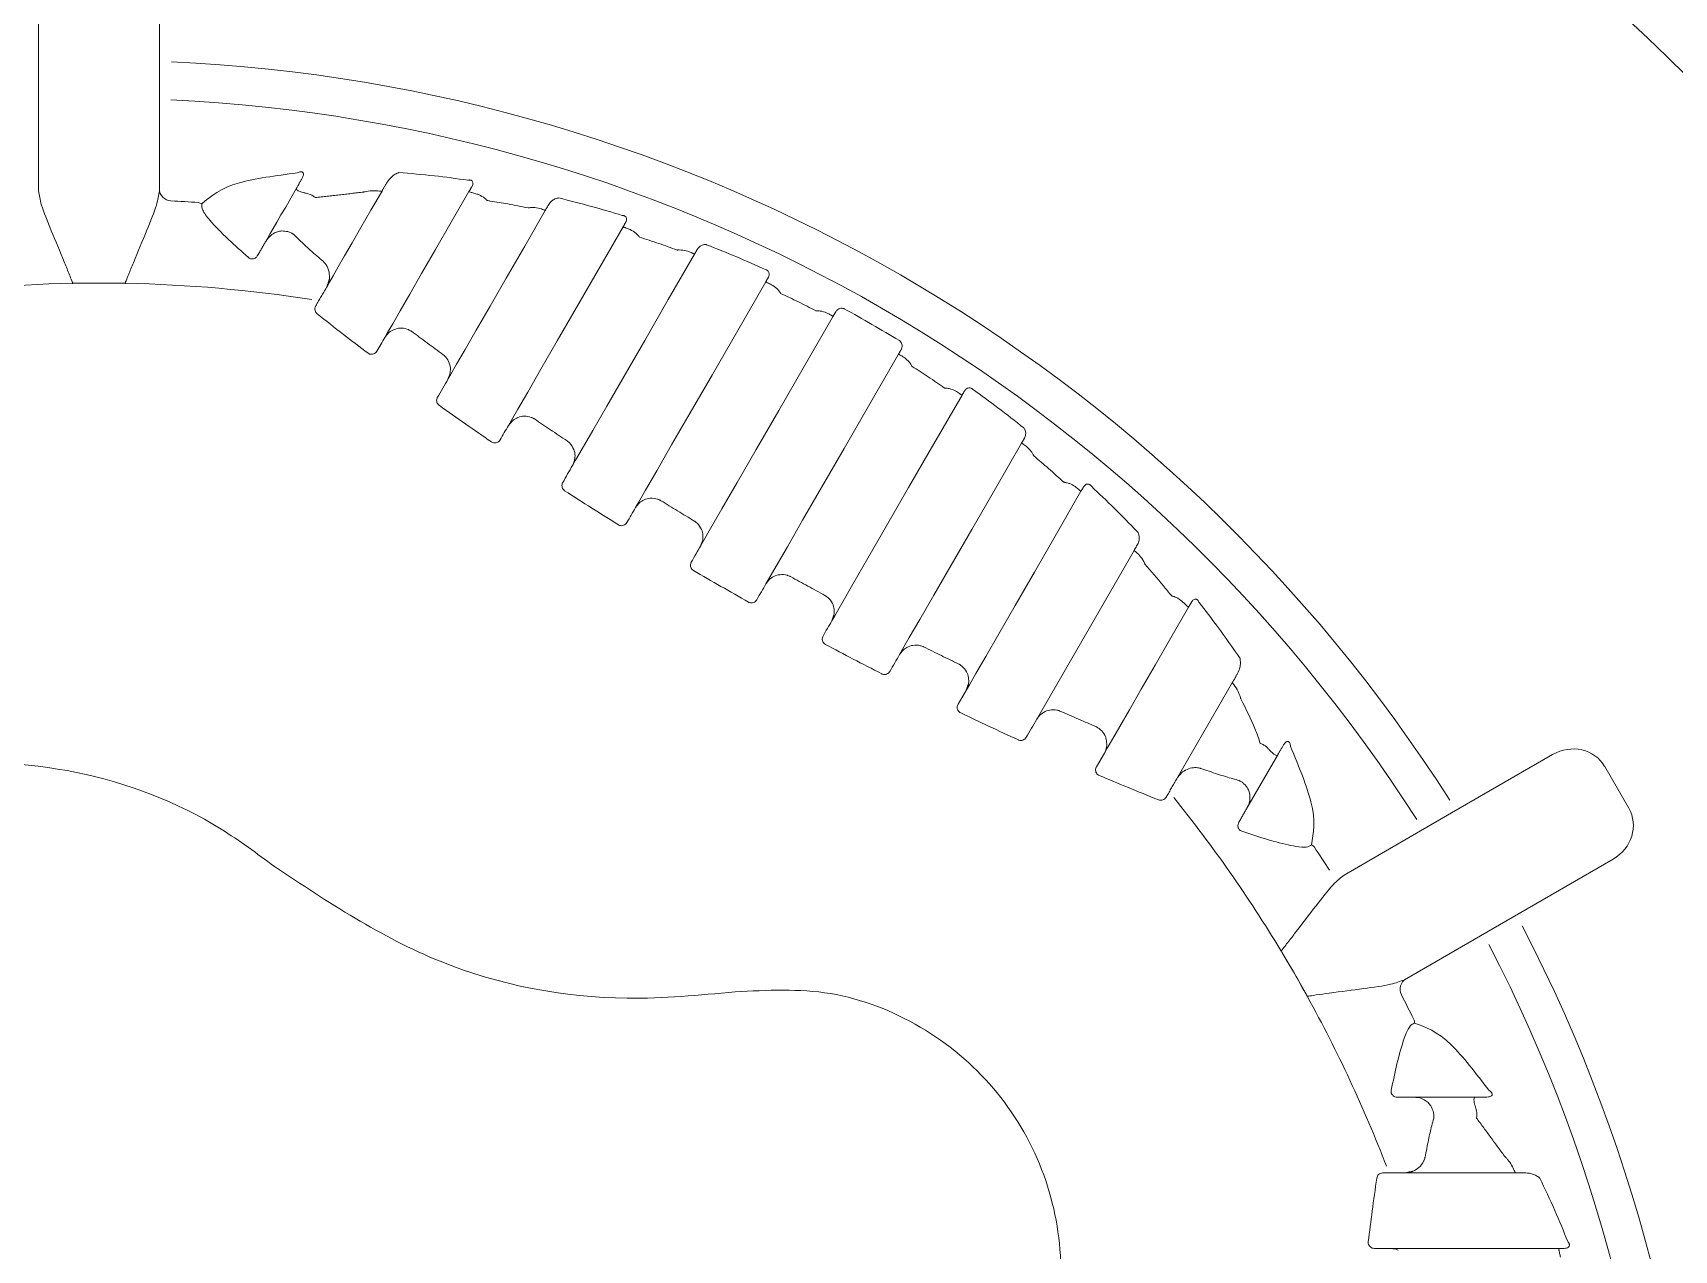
# Model space of a CAD drawing. Header units: inches. Extents: x 0 to 84, y -22 to 124.
# Drawn here: x 36.533 to 37.891, y 6.862 to 7.869 of the extents above; entities that cross this region are included whole.
import ezdxf

# ---------------------------------------------------------------- set-up
doc = ezdxf.new("R2010")
doc.units = ezdxf.units.IN
doc.header["$MEASUREMENT"] = 0
doc.layers.add('1', color=4, linetype='Continuous')

# ---------------------------------------------------------------- blocks, each defined once
blk = doc.blocks.new('FROG')
at = {"layer": '1', "color": 3, "lineweight": 5}
for p, q in [((-0.05, 1.3213), (-0.05, 1.4178)), ((0.05, 1.4178), (0.05, 1.3213)), ((-0.05, 1.2184), (-0.05, 1.3213)), ((0.05, 1.3213), (0.05, 1.2184)), ((0, 1.1421), (-0.02, 1.1421)), ((0.02, 1.1421), (0, 1.1421)), ((0.7759, 0.7813), (0.8565, 0.921)), ((0.7177, 0.8056), (0.7108, 0.7937)), ((0.8923, 0.7331), (0.9379, 0.8119)), ((0.8319, 0.7533), (0.8253, 0.742)), ((0.9753, 0.7518), (0.9499, 0.7079)), ((1.1192, 0.7039), (1.2028, 0.7522)), ((1.2659, 0.7077), (1.2459, 0.7424)), ((1.0302, 0.6525), (1.1192, 0.7039)), ((1.2528, 0.6656), (1.1692, 0.6173)), ((1.1692, 0.6173), (1.0802, 0.5659)), ((0.9891, 0.571), (0.9791, 0.5883)), ((0.9991, 0.5537), (0.9891, 0.571))]:
    blk.add_line(p, q, dxfattribs=at)
at = {"layer": '1', "color": 3, "lineweight": 5, "flags": 128}
for points in [[(0.138, 1.1766), (0.1397, 1.1794), (0.1417, 1.183), (0.1442, 1.1873), (0.1472, 1.1925), (0.1506, 1.1984), (0.1545, 1.205), (0.1587, 1.2124), (0.1634, 1.2206)], [(0.2342, 1.2182), (0.225, 1.2023), (0.2168, 1.188), (0.2095, 1.1753), (0.2032, 1.1645), (0.198, 1.1554), (0.1938, 1.1482), (0.1907, 1.1428), (0.1887, 1.1393)], [(0.2365, 1.0971), (0.2388, 1.1011), (0.2431, 1.1085), (0.2492, 1.1192), (0.2572, 1.133), (0.267, 1.1499), (0.2784, 1.1698), (0.2915, 1.1924), (0.3061, 1.2178)], [(0.3693, 1.2022), (0.3523, 1.1726), (0.337, 1.1461), (0.3236, 1.1229), (0.3122, 1.1032), (0.3029, 1.0872), (0.2959, 1.075), (0.2912, 1.0668), (0.2887, 1.0626)], [(0.3388, 1.0243), (0.3413, 1.0286), (0.3466, 1.0379), (0.3548, 1.052), (0.3657, 1.0709), (0.3792, 1.0942), (0.3951, 1.1219), (0.4133, 1.1534), (0.4337, 1.1886)], [(0.4928, 1.166), (0.4711, 1.1284), (0.4516, 1.0947), (0.4345, 1.0652), (0.4201, 1.0402), (0.4085, 1.0201), (0.3999, 1.0051), (0.3943, 0.9955), (0.3919, 0.9912)], [(0.444, 0.9565), (0.4464, 0.9607), (0.4523, 0.9709), (0.4615, 0.9868), (0.4738, 1.0082), (0.4893, 1.0349), (0.5076, 1.0666), (0.5285, 1.1028), (0.5517, 1.1431)], [(0.1801, 1.1245), (0.18, 1.1243), (0.18, 1.1242), (0.1799, 1.124), (0.1798, 1.1239), (0.1797, 1.1237), (0.1796, 1.1236), (0.1795, 1.1234), (0.1794, 1.1233)], [(0.6074, 1.1146), (0.5837, 1.0736), (0.5624, 1.0367), (0.5438, 1.0044), (0.5281, 0.9771), (0.5154, 0.9553), (0.5061, 0.9391), (0.5002, 0.9289), (0.4978, 0.9246)], [(0.2299, 1.0858), (0.2308, 1.0872), (0.2316, 1.0886), (0.2324, 1.09), (0.2332, 1.0914), (0.234, 1.0928), (0.2348, 1.0943), (0.2357, 1.0957), (0.2365, 1.0971)], [(0.5519, 0.8934), (0.5543, 0.8976), (0.5602, 0.9079), (0.5696, 0.924), (0.5822, 0.9459), (0.5979, 0.9731), (0.6166, 1.0054), (0.6379, 1.0423), (0.6616, 1.0834)], [(0.2887, 1.0626), (0.2877, 1.0607), (0.2866, 1.0589), (0.2855, 1.057), (0.2844, 1.0551), (0.2833, 1.0533), (0.2823, 1.0514), (0.2812, 1.0495), (0.2801, 1.0477)], [(0.7141, 1.0493), (0.6908, 1.0091), (0.6699, 0.9729), (0.6517, 0.9412), (0.6362, 0.9145), (0.6238, 0.893), (0.6147, 0.8771), (0.6088, 0.867), (0.6064, 0.8628)], [(0.3319, 1.0124), (0.3328, 1.0139), (0.3337, 1.0154), (0.3345, 1.0169), (0.3354, 1.0184), (0.3362, 1.0199), (0.3371, 1.0214), (0.3379, 1.0228), (0.3388, 1.0243)], [(0.6625, 0.835), (0.6649, 0.8392), (0.6705, 0.8489), (0.6792, 0.8639), (0.6908, 0.8839), (0.7052, 0.9089), (0.7222, 0.9384), (0.7417, 0.9722), (0.7634, 1.0098)], [(0.3919, 0.9912), (0.3908, 0.9895), (0.3898, 0.9877), (0.3888, 0.9859), (0.3878, 0.9842), (0.3868, 0.9824), (0.3858, 0.9807), (0.3848, 0.9789), (0.3837, 0.9772)], [(0.8125, 0.9699), (0.7922, 0.9347), (0.774, 0.9031), (0.758, 0.8755), (0.7446, 0.8521), (0.7337, 0.8332), (0.7255, 0.8191), (0.7202, 0.8099), (0.7177, 0.8056)], [(0.4367, 0.944), (0.4376, 0.9455), (0.4386, 0.9471), (0.4395, 0.9487), (0.4404, 0.9502), (0.4413, 0.9518), (0.4422, 0.9534), (0.4431, 0.9549), (0.444, 0.9565)], [(0.4978, 0.9246), (0.4968, 0.923), (0.4958, 0.9213), (0.4949, 0.9197), (0.4939, 0.918), (0.493, 0.9164), (0.492, 0.9147), (0.4911, 0.913), (0.4901, 0.9114)], [(0.5442, 0.8801), (0.5452, 0.8818), (0.5461, 0.8834), (0.5471, 0.8851), (0.5481, 0.8868), (0.549, 0.8884), (0.55, 0.8901), (0.5509, 0.8917), (0.5519, 0.8934)], [(0.9015, 0.874), (0.8869, 0.8487), (0.8738, 0.826), (0.8624, 0.8062), (0.8526, 0.7892), (0.8446, 0.7754), (0.8385, 0.7648), (0.8342, 0.7574), (0.8319, 0.7533)], [(0.6064, 0.8628), (0.6055, 0.8612), (0.6046, 0.8596), (0.6037, 0.8581), (0.6027, 0.8565), (0.6018, 0.8549), (0.6009, 0.8533), (0.6, 0.8518), (0.5991, 0.8502)], [(0.6544, 0.8209), (0.6554, 0.8227), (0.6564, 0.8244), (0.6574, 0.8262), (0.6584, 0.8279), (0.6594, 0.8297), (0.6605, 0.8314), (0.6615, 0.8332), (0.6625, 0.835)], [(0.7673, 0.7664), (0.7683, 0.7683), (0.7694, 0.7702), (0.7705, 0.772), (0.7716, 0.7739), (0.7726, 0.7757), (0.7737, 0.7776), (0.7748, 0.7795), (0.7759, 0.7813)], [(0.8831, 0.717), (0.8832, 0.7172), (0.8832, 0.7173), (0.8833, 0.7175), (0.8834, 0.7176), (0.8835, 0.7178), (0.8836, 0.7179), (0.8837, 0.7181), (0.8838, 0.7182)], [(1.088, 0.4687), (1.0912, 0.4687), (1.0953, 0.4687), (1.1004, 0.4687), (1.1063, 0.4687), (1.1131, 0.4687), (1.1208, 0.4687), (1.1294, 0.4687), (1.1387, 0.4687)], [(1.0639, 0.4062), (1.0637, 0.4062), (1.0636, 0.4062), (1.0634, 0.4062), (1.0632, 0.4062), (1.063, 0.4062), (1.0628, 0.4062), (1.0627, 0.4062), (1.0625, 0.4062)], [(1.1721, 0.4062), (1.1537, 0.4062), (1.1372, 0.4062), (1.1226, 0.4062), (1.1101, 0.4062), (1.0996, 0.4062), (1.0912, 0.4062), (1.085, 0.4062), (1.081, 0.4062)], [(1.0553, 0.3437), (1.0569, 0.3437), (1.0585, 0.3437), (1.0602, 0.3437), (1.0618, 0.3437), (1.0634, 0.3437), (1.0651, 0.3437), (1.0667, 0.3437), (1.0683, 0.3437)], [(1.0683, 0.3437), (1.073, 0.3437), (1.0815, 0.3437), (1.0938, 0.3437), (1.1098, 0.3437), (1.1293, 0.3437), (1.1523, 0.3437), (1.1785, 0.3437), (1.2077, 0.3437)]]:
    blk.add_lwpolyline(points, dxfattribs=at)
at = {"layer": '1', "linetype": 'Continuous', "lineweight": 15}
for radius in [1.995, 1.9325, 1.8575]:
    blk.add_circle((0, 0), radius, dxfattribs=at)
at = {"layer": '1', "color": 3, "lineweight": 5}
for centre, radius, start, end in [((0, 0), 1.3265, 32.5926, 87.4074), ((0, 0), 1.2949, 32.6358, 87.3642), ((0.0599, 1.22), 0.0099, 180.5131, 267.808), ((0, 0), 1.2115, 86.1074, 87.1841), ((0.0818, 1.2036), 0.00511, 49.9887, 84.9633), ((0, 0), 1.1421, 91.1102, 98.8661), ((0, 0), 1.1421, 90, 91.1102), ((0, 0), 1.1421, 88.8898, 90), ((0, 0), 1.1421, 81.1339, 88.8898), ((0, 0), 1.1421, 31.1102, 38.8661), ((1.0015, 0.6727), 0.00511, 35.0351, 70.0131), ((0, 0), 1.2115, 32.8159, 33.8926), ((0, 0), 1.3265, 332.5926, 27.4074), ((0, 0), 1.1421, 30, 31.1102), ((0, 0), 1.2949, 332.6358, 27.3642), ((0, 0), 1.1421, 28.8898, 30), ((1.0865, 0.5581), 0.0099, 120.5131, 207.808), ((0, 0), 1.1421, 21.1339, 28.8898), ((0, 0), 1.2115, 26.1074, 27.1841), ((1.0833, 0.531), 0.00511, 349.9887, 24.9633)]:
    blk.add_arc(centre, radius, start, end, dxfattribs=at)
for centre, start_param, end_param in [((1.2178, 0.7262), 0, 1.570796), ((1.2378, 0.6916), 4.712389, 6.283185)]:
    blk.add_ellipse(centre, major_axis=(0.028, 0.0162), ratio=0.926878, start_param=start_param, end_param=end_param, dxfattribs=at)
for points, knots in [([(0.164, 1.2332), (0.1464, 1.2309), (0.1062, 1.2256), (0.0927, 1.214), (0.0851, 1.2076)], [0, 0, 0, 0, 0.439668, 1, 1, 1, 1]), ([(0.164, 1.2332), (0.1645, 1.2334), (0.1653, 1.2338), (0.1664, 1.2341), (0.167, 1.2342), (0.1674, 1.2342), (0.1676, 1.2342), (0.1679, 1.2341), (0.1682, 1.234), (0.1685, 1.2338), (0.169, 1.2334), (0.1694, 1.2321), (0.1688, 1.2301), (0.168, 1.2286), (0.1676, 1.2278)], [0, 0, 0, 0, 0.115704, 0.167927, 0.195014, 0.202603, 0.216292, 0.226975, 0.242923, 0.252652, 0.297534, 0.393013, 0.706807, 1, 1, 1, 1]), ([(0.248, 1.2335), (0.2479, 1.2334), (0.2471, 1.2331), (0.2451, 1.2322), (0.2415, 1.2297), (0.2397, 1.2272), (0.2384, 1.2255)], [0, 0, 0, 0, 0.02561, 0.141944, 0.418959, 1, 1, 1, 1]), ([(0.3052, 1.2272), (0.2959, 1.2285), (0.2764, 1.2312), (0.2578, 1.2327), (0.248, 1.2335)], [0, 0, 0, 0, 0.4750254, 1, 1, 1, 1]), ([(0.3085, 1.2218), (0.3088, 1.2224), (0.3094, 1.2235), (0.3095, 1.2251), (0.3091, 1.2262), (0.3085, 1.2268), (0.308, 1.2271), (0.3075, 1.2272), (0.3069, 1.2273), (0.3061, 1.2274), (0.3055, 1.2273), (0.3052, 1.2272)], [0, 0, 0, 0, 0.2811723, 0.5512459, 0.6921393, 0.7643805, 0.7952632, 0.8314752, 0.8656489, 0.9089126, 1, 1, 1, 1]), ([(-0.05, 1.2184), (-0.0494, 1.2148), (-0.0481, 1.2063), (-0.0397, 1.1859), (-0.0311, 1.1652), (-0.0251, 1.1507), (-0.0229, 1.1451), (-0.0219, 1.1428), (-0.0216, 1.1421), (-0.0216, 1.1419)], [0, 0, 0, 0, 0.227274, 0.522638, 0.823449, 0.928233, 0.978755, 0.995163, 1, 1, 1, 1]), ([(0.0216, 1.1419), (0.0216, 1.1421), (0.0219, 1.1428), (0.0229, 1.1451), (0.0251, 1.1507), (0.0311, 1.1652), (0.0397, 1.1859), (0.0481, 1.2063), (0.0494, 1.2148), (0.05, 1.2184)], [0, 0, 0, 0, 0.004837, 0.021246, 0.071767, 0.176551, 0.477362, 0.772726, 1, 1, 1, 1]), ([(0.1714, 1.2165), (0.1711, 1.2165), (0.1702, 1.2167), (0.1685, 1.2171), (0.1652, 1.2181), (0.1634, 1.2194), (0.1634, 1.2202), (0.1634, 1.2206)], [0, 0, 0, 0, 0.035854, 0.08407, 0.199059, 0.590433, 1, 1, 1, 1]), ([(0.1789, 1.2128), (0.1789, 1.2129), (0.178, 1.2136), (0.1757, 1.2153), (0.173, 1.216), (0.1714, 1.2165)], [0, 0, 0, 0, 0.032565, 0.396663, 1, 1, 1, 1]), ([(0.2287, 1.2185), (0.2268, 1.2185), (0.2242, 1.2185), (0.2208, 1.2178), (0.2195, 1.2175), (0.2191, 1.2174), (0.2189, 1.2174), (0.2189, 1.2173)], [0, 0, 0, 0, 0.645425, 0.878087, 0.957187, 0.990305, 1, 1, 1, 1]), ([(0.2342, 1.2182), (0.2335, 1.2181), (0.2326, 1.218), (0.2294, 1.2184), (0.2287, 1.2185)], [0, 0, 0, 0, 0.783797, 1, 1, 1, 1]), ([(0.3134, 1.2155), (0.3122, 1.2158), (0.3096, 1.2166), (0.3071, 1.2174), (0.3062, 1.2177), (0.3062, 1.2177), (0.3061, 1.2178)], [0, 0, 0, 0, 0.226109, 0.531949, 0.906264, 1, 1, 1, 1]), ([(0.3211, 1.2104), (0.3211, 1.2104), (0.321, 1.2105), (0.3209, 1.2106), (0.3208, 1.2108), (0.3203, 1.2112), (0.3194, 1.212), (0.3172, 1.2139), (0.3149, 1.2148), (0.3134, 1.2155)], [0, 0, 0, 0, 0.01629, 0.019422, 0.044574, 0.093669, 0.197476, 0.422533, 1, 1, 1, 1]), ([(0.355, 1.2043), (0.3494, 1.2054), (0.3389, 1.2075), (0.3277, 1.2094), (0.322, 1.2102), (0.3211, 1.2104)], [0, 0, 0, 0, 0.486631, 0.920248, 1, 1, 1, 1]), ([(0.3722, 1.2071), (0.3729, 1.2081), (0.3741, 1.2098), (0.3768, 1.2115), (0.3788, 1.2123), (0.3801, 1.2124), (0.3805, 1.2125)], [0, 0, 0, 0, 0.445011, 0.736713, 0.907241, 1, 1, 1, 1]), ([(0.4329, 1.1981), (0.4245, 1.2006), (0.407, 1.2058), (0.3895, 1.2102), (0.3805, 1.2125)], [0, 0, 0, 0, 0.48116, 1, 1, 1, 1]), ([(0.0851, 1.2076), (0.085, 1.206), (0.0848, 1.203), (0.0925, 1.1927), (0.1059, 1.1791), (0.118, 1.1683), (0.1237, 1.1633)], [0, 0, 0, 0, 0.201531, 0.407234, 0.723893, 1, 1, 1, 1]), ([(0.3649, 1.2038), (0.3631, 1.2042), (0.3607, 1.2047), (0.3573, 1.2045), (0.356, 1.2044), (0.3554, 1.2044), (0.3551, 1.2044), (0.355, 1.2043), (0.355, 1.2043)], [0, 0, 0, 0, 0.627683, 0.822887, 0.934548, 0.975623, 0.988935, 1, 1, 1, 1]), ([(0.3693, 1.2022), (0.3692, 1.2023), (0.3689, 1.2024), (0.3671, 1.203), (0.3657, 1.2035), (0.3649, 1.2038)], [0, 0, 0, 0, 0.450302, 0.712062, 1, 1, 1, 1]), ([(0.4329, 1.1981), (0.4332, 1.1981), (0.4336, 1.1981), (0.4343, 1.1979), (0.4347, 1.1977), (0.4354, 1.1973), (0.4361, 1.1967), (0.4366, 1.1955), (0.4365, 1.1939), (0.436, 1.1928), (0.4357, 1.1922)], [0, 0, 0, 0, 0.0653348, 0.0926033, 0.1507524, 0.1802076, 0.2725966, 0.4284906, 0.6905235, 1, 1, 1, 1]), ([(0.138, 1.1766), (0.1393, 1.1784), (0.141, 1.1808), (0.1445, 1.1832), (0.1475, 1.1847), (0.1501, 1.185), (0.1514, 1.1852)], [0, 0, 0, 0, 0.411554, 0.564145, 0.794136, 1, 1, 1, 1]), ([(0.1514, 1.1852), (0.153, 1.1851), (0.1557, 1.185), (0.1585, 1.1838), (0.16, 1.1831), (0.1607, 1.1826), (0.161, 1.1824), (0.1612, 1.1823), (0.1612, 1.1822)], [0, 0, 0, 0, 0.460679, 0.743752, 0.875195, 0.938832, 0.984466, 1, 1, 1, 1]), ([(0.1612, 1.1822), (0.1628, 1.1807), (0.167, 1.1765), (0.1751, 1.169), (0.182, 1.163), (0.1857, 1.1598)], [0, 0, 0, 0, 0.217721, 0.584642, 1, 1, 1, 1]), ([(0.4395, 1.1863), (0.4383, 1.1868), (0.4356, 1.1879), (0.4339, 1.1885), (0.4337, 1.1886), (0.4337, 1.1886)], [0, 0, 0, 0, 0.3256368, 0.7642472, 1, 1, 1, 1]), ([(0.4473, 1.1801), (0.4472, 1.1802), (0.4472, 1.1802), (0.447, 1.1804), (0.4466, 1.1808), (0.4458, 1.1818), (0.4449, 1.1827), (0.4428, 1.1846), (0.4411, 1.1855), (0.4395, 1.1863)], [0, 0, 0, 0, 0.013902, 0.030509, 0.069887, 0.160693, 0.377211, 0.424671, 1, 1, 1, 1]), ([(0.4784, 1.1694), (0.4734, 1.1713), (0.463, 1.175), (0.4526, 1.1784), (0.4473, 1.1801)], [0, 0, 0, 0, 0.486072, 1, 1, 1, 1]), ([(0.4886, 1.168), (0.4869, 1.1686), (0.4844, 1.1693), (0.4808, 1.1695), (0.4793, 1.1695), (0.4787, 1.1695), (0.4785, 1.1694), (0.4784, 1.1694)], [0, 0, 0, 0, 0.600722, 0.85241, 0.94324, 0.988484, 1, 1, 1, 1]), ([(0.4928, 1.166), (0.4926, 1.1661), (0.4923, 1.1663), (0.4907, 1.167), (0.4895, 1.1676), (0.4886, 1.168)], [0, 0, 0, 0, 0.503202, 0.660926, 1, 1, 1, 1]), ([(0.4951, 1.1701), (0.4957, 1.1709), (0.4967, 1.1722), (0.4988, 1.1734), (0.5007, 1.1739), (0.502, 1.174), (0.5026, 1.1738), (0.5028, 1.1738)], [0, 0, 0, 0, 0.404821, 0.682834, 0.858376, 0.974422, 1, 1, 1, 1]), ([(0.5516, 1.1532), (0.5436, 1.1568), (0.5275, 1.164), (0.5111, 1.1705), (0.5028, 1.1738)], [0, 0, 0, 0, 0.490869, 1, 1, 1, 1]), ([(0.1237, 1.1633), (0.1238, 1.1631), (0.124, 1.1629), (0.1246, 1.1626), (0.1251, 1.1623), (0.126, 1.1621), (0.1267, 1.162), (0.1276, 1.1621), (0.1287, 1.1625), (0.1303, 1.1634), (0.1309, 1.1644), (0.1313, 1.165)], [0, 0, 0, 0, 0.070795, 0.091233, 0.19726, 0.242791, 0.327889, 0.392285, 0.491185, 0.67691, 1, 1, 1, 1]), ([(0.1857, 1.1598), (0.1857, 1.1598), (0.1858, 1.1597), (0.186, 1.1595), (0.1865, 1.1589), (0.1872, 1.1581), (0.1889, 1.1557), (0.1908, 1.1518), (0.1907, 1.1473), (0.1907, 1.1453)], [0, 0, 0, 0, 0.008128, 0.024574, 0.064606, 0.172955, 0.244526, 0.657556, 1, 1, 1, 1]), ([(0.5516, 1.1532), (0.5518, 1.1531), (0.5522, 1.153), (0.5529, 1.1526), (0.5533, 1.1522), (0.5539, 1.1516), (0.5544, 1.1505), (0.5546, 1.1487), (0.5542, 1.1474), (0.5538, 1.1467), (0.5537, 1.1466)], [0, 0, 0, 0, 0.059752, 0.097656, 0.174116, 0.201755, 0.35401, 0.593719, 0.95746, 1, 1, 1, 1]), ([(0.5566, 1.1407), (0.5553, 1.1413), (0.5528, 1.1426), (0.5518, 1.143), (0.5517, 1.1431), (0.5517, 1.1431)], [0, 0, 0, 0, 0.436987, 0.872345, 1, 1, 1, 1]), ([(0.564, 1.1336), (0.564, 1.1337), (0.5639, 1.1338), (0.5638, 1.134), (0.5634, 1.1345), (0.5625, 1.1358), (0.5602, 1.1384), (0.558, 1.1398), (0.5566, 1.1407)], [0, 0, 0, 0, 0.012662, 0.030168, 0.072648, 0.176036, 0.443331, 1, 1, 1, 1]), ([(0.5931, 1.1192), (0.5883, 1.1217), (0.5787, 1.1266), (0.5689, 1.1313), (0.564, 1.1336)], [0, 0, 0, 0, 0.4958076, 1, 1, 1, 1]), ([(0.1806, 1.1166), (0.1801, 1.117), (0.1793, 1.1178), (0.1787, 1.1194), (0.1786, 1.1212), (0.179, 1.1225), (0.1794, 1.1231), (0.1794, 1.1233)], [0, 0, 0, 0, 0.213782, 0.437824, 0.680547, 0.939019, 1, 1, 1, 1]), ([(0.1806, 1.1166), (0.1878, 1.1109), (0.2017, 1.1), (0.2158, 1.0893), (0.2226, 1.0842)], [0, 0, 0, 0, 0.521275, 1, 1, 1, 1]), ([(0.6032, 1.117), (0.6017, 1.1177), (0.5993, 1.1187), (0.5958, 1.1191), (0.5941, 1.1192), (0.5935, 1.1192), (0.5932, 1.1192), (0.5931, 1.1192), (0.5931, 1.1192)], [0, 0, 0, 0, 0.544951, 0.827779, 0.931592, 0.972639, 0.988044, 1, 1, 1, 1]), ([(0.6074, 1.1146), (0.6072, 1.1147), (0.607, 1.1149), (0.6054, 1.1158), (0.6042, 1.1165), (0.6032, 1.117)], [0, 0, 0, 0, 0.512984, 0.610792, 1, 1, 1, 1]), ([(0.6096, 1.1183), (0.6101, 1.119), (0.6109, 1.1201), (0.6128, 1.1211), (0.6143, 1.1213), (0.6153, 1.1212), (0.616, 1.1211), (0.6165, 1.1209), (0.6167, 1.1208)], [0, 0, 0, 0, 0.391571, 0.648181, 0.817621, 0.899957, 0.934165, 1, 1, 1, 1]), ([(0.6623, 1.0945), (0.6547, 1.099), (0.6397, 1.1081), (0.6244, 1.1166), (0.6167, 1.1208)], [0, 0, 0, 0, 0.500627, 1, 1, 1, 1]), ([(0.2365, 1.0971), (0.2375, 1.0985), (0.2388, 1.1004), (0.2406, 1.1017), (0.241, 1.102)], [0, 0, 0, 0, 0.78289, 1, 1, 1, 1]), ([(0.241, 1.102), (0.2424, 1.1028), (0.2455, 1.1045), (0.2508, 1.1051), (0.2546, 1.1043), (0.2569, 1.1032), (0.2577, 1.1028), (0.2583, 1.1025), (0.2585, 1.1023), (0.2586, 1.1022), (0.2587, 1.1022)], [0, 0, 0, 0, 0.242249, 0.522442, 0.830192, 0.872289, 0.947376, 0.978143, 0.992366, 1, 1, 1, 1]), ([(0.2587, 1.1022), (0.2629, 1.099), (0.2716, 1.0925), (0.2804, 1.0861), (0.2848, 1.0828)], [0, 0, 0, 0, 0.490054, 1, 1, 1, 1]), ([(0.6623, 1.0945), (0.6625, 1.0943), (0.6629, 1.094), (0.6635, 1.0933), (0.6642, 1.0922), (0.6646, 1.0905), (0.6645, 1.0887), (0.6639, 1.0875), (0.6637, 1.087)], [0, 0, 0, 0, 0.065695, 0.107777, 0.230146, 0.43261, 0.742568, 1, 1, 1, 1]), ([(0.2299, 1.0858), (0.2296, 1.0853), (0.2289, 1.0844), (0.2274, 1.0834), (0.2256, 1.0831), (0.2239, 1.0833), (0.223, 1.0839), (0.2226, 1.0842)], [0, 0, 0, 0, 0.225594, 0.442133, 0.640161, 0.822872, 1, 1, 1, 1]), ([(0.2848, 1.0828), (0.2849, 1.0828), (0.2849, 1.0828), (0.2851, 1.0826), (0.2855, 1.0822), (0.2862, 1.0817), (0.288, 1.0797), (0.29, 1.0762), (0.2912, 1.0708), (0.2904, 1.0673), (0.2901, 1.0657)], [0, 0, 0, 0, 0.007207, 0.016451, 0.041404, 0.10491, 0.160821, 0.491889, 0.772109, 1, 1, 1, 1]), ([(0.6658, 1.0809), (0.6647, 1.0816), (0.6622, 1.083), (0.6618, 1.0832), (0.6616, 1.0834)], [0, 0, 0, 0, 0.442973, 1, 1, 1, 1]), ([(0.6728, 1.0732), (0.6727, 1.0733), (0.6727, 1.0734), (0.6725, 1.0736), (0.6722, 1.0742), (0.6712, 1.0757), (0.669, 1.0785), (0.667, 1.08), (0.6658, 1.0809)], [0, 0, 0, 0, 0.0119508, 0.0292402, 0.0731251, 0.1843194, 0.4918602, 1, 1, 1, 1]), ([(0.6997, 1.0553), (0.6952, 1.0584), (0.6863, 1.0645), (0.6772, 1.0703), (0.6728, 1.0732)], [0, 0, 0, 0, 0.506821, 1, 1, 1, 1]), ([(0.2801, 1.0477), (0.28, 1.0475), (0.2796, 1.0467), (0.2793, 1.0454), (0.2795, 1.0437), (0.2802, 1.0421), (0.2811, 1.0413), (0.2815, 1.041)], [0, 0, 0, 0, 0.1003278, 0.3457949, 0.5765626, 0.7923398, 1, 1, 1, 1]), ([(0.7096, 1.0524), (0.7082, 1.0531), (0.7059, 1.0543), (0.7026, 1.055), (0.7009, 1.0552), (0.7002, 1.0553), (0.6999, 1.0553), (0.6998, 1.0553), (0.6997, 1.0553)], [0, 0, 0, 0, 0.525942, 0.813042, 0.922914, 0.967992, 0.987341, 1, 1, 1, 1]), ([(0.7141, 1.0493), (0.7139, 1.0495), (0.7137, 1.0496), (0.7121, 1.0507), (0.7108, 1.0516), (0.7096, 1.0524)], [0, 0, 0, 0, 0.493978, 0.577794, 1, 1, 1, 1]), ([(0.7161, 1.0528), (0.7166, 1.0535), (0.7174, 1.0546), (0.719, 1.0553), (0.7203, 1.0555), (0.7212, 1.0553), (0.7219, 1.055), (0.7224, 1.0547), (0.7227, 1.0544), (0.7229, 1.0543), (0.7229, 1.0543)], [0, 0, 0, 0, 0.394975, 0.626742, 0.783149, 0.854406, 0.892434, 0.952556, 0.993547, 1, 1, 1, 1]), ([(0.7652, 1.0223), (0.7581, 1.0279), (0.7443, 1.0388), (0.7299, 1.0492), (0.7229, 1.0543)], [0, 0, 0, 0, 0.510622, 1, 1, 1, 1]), ([(0.2815, 1.041), (0.2889, 1.0357), (0.3032, 1.0256), (0.3177, 1.0156), (0.3248, 1.0107)], [0, 0, 0, 0, 0.514173, 1, 1, 1, 1]), ([(0.3426, 1.0287), (0.3439, 1.0295), (0.3468, 1.0314), (0.3522, 1.0323), (0.356, 1.0317), (0.3584, 1.0307), (0.3592, 1.0303), (0.3599, 1.0299), (0.3602, 1.0298), (0.3603, 1.0297), (0.3604, 1.0297)], [0, 0, 0, 0, 0.233284, 0.504838, 0.830341, 0.851053, 0.93952, 0.975141, 0.992554, 1, 1, 1, 1]), ([(0.3604, 1.0297), (0.3648, 1.0267), (0.3737, 1.0206), (0.3828, 1.0146), (0.3873, 1.0116)], [0, 0, 0, 0, 0.493995, 1, 1, 1, 1]), ([(0.7652, 1.0223), (0.7654, 1.022), (0.7658, 1.0216), (0.7663, 1.0205), (0.7668, 1.0189), (0.7668, 1.0163), (0.7662, 1.0148), (0.7658, 1.0138)], [0, 0, 0, 0, 0.0895922, 0.1233174, 0.2998941, 0.5805984, 1, 1, 1, 1]), ([(0.3248, 1.0107), (0.3251, 1.0105), (0.326, 1.01), (0.3277, 1.0098), (0.3294, 1.0101), (0.3309, 1.011), (0.3316, 1.012), (0.3319, 1.0124)], [0, 0, 0, 0, 0.154867, 0.346182, 0.551679, 0.772292, 1, 1, 1, 1]), ([(0.3873, 1.0116), (0.3873, 1.0116), (0.3875, 1.0115), (0.3877, 1.0113), (0.3883, 1.0108), (0.389, 1.0103), (0.3908, 1.0084), (0.393, 1.0051), (0.3942, 0.9997), (0.3936, 0.9962), (0.3933, 0.9947)], [0, 0, 0, 0, 0.007194, 0.022061, 0.055115, 0.139257, 0.164125, 0.504906, 0.775355, 1, 1, 1, 1]), ([(0.7672, 1.0071), (0.766, 1.008), (0.7638, 1.0095), (0.7635, 1.0097), (0.7634, 1.0098)], [0, 0, 0, 0, 0.5683904, 1, 1, 1, 1]), ([(0.7736, 0.9991), (0.7735, 0.9991), (0.7734, 0.9993), (0.7732, 0.9998), (0.7725, 1.001), (0.7706, 1.004), (0.7686, 1.0058), (0.7672, 1.0071)], [0, 0, 0, 0, 0.011521, 0.052687, 0.136863, 0.36761, 1, 1, 1, 1]), ([(0.7984, 0.9774), (0.7942, 0.9812), (0.786, 0.9885), (0.7776, 0.9956), (0.7736, 0.9991)], [0, 0, 0, 0, 0.5177675, 1, 1, 1, 1]), ([(0.3837, 0.9772), (0.3836, 0.9769), (0.3832, 0.9761), (0.383, 0.9746), (0.3832, 0.973), (0.384, 0.9715), (0.3849, 0.9708), (0.3853, 0.9704)], [0, 0, 0, 0, 0.135652, 0.369951, 0.590201, 0.798201, 1, 1, 1, 1]), ([(0.3853, 0.9704), (0.3928, 0.9656), (0.4075, 0.9561), (0.4224, 0.9468), (0.4298, 0.9422)], [0, 0, 0, 0, 0.507083, 1, 1, 1, 1]), ([(0.8076, 0.9738), (0.8063, 0.9747), (0.8042, 0.976), (0.8011, 0.9769), (0.7995, 0.9772), (0.7989, 0.9773), (0.7986, 0.9774), (0.7984, 0.9774), (0.7984, 0.9774)], [0, 0, 0, 0, 0.5304209, 0.8027698, 0.9144248, 0.9626555, 0.9861068, 1, 1, 1, 1]), ([(0.8125, 0.9699), (0.8124, 0.97), (0.8122, 0.9702), (0.8107, 0.9714), (0.8094, 0.9724), (0.808, 0.9735), (0.8076, 0.9738)], [0, 0, 0, 0, 0.451807, 0.56957, 0.892087, 1, 1, 1, 1]), ([(0.8146, 0.9734), (0.8151, 0.9742), (0.8159, 0.9752), (0.8174, 0.9759), (0.8185, 0.9759), (0.8193, 0.9756), (0.8199, 0.9753), (0.8203, 0.975), (0.8207, 0.9745), (0.821, 0.9742), (0.8211, 0.974)], [0, 0, 0, 0, 0.4187617, 0.6152643, 0.7533616, 0.8189054, 0.8477045, 0.9059224, 0.9367842, 1, 1, 1, 1]), ([(0.8598, 0.9358), (0.8595, 0.9361), (0.8531, 0.9428), (0.8404, 0.9557), (0.8275, 0.968), (0.8211, 0.974)], [0, 0, 0, 0, 0.023441, 0.520828, 1, 1, 1, 1]), ([(0.4471, 0.9603), (0.4484, 0.9613), (0.4512, 0.9633), (0.4566, 0.9644), (0.4604, 0.964), (0.4629, 0.9631), (0.4637, 0.9628), (0.4645, 0.9624), (0.4648, 0.9622), (0.4649, 0.9621), (0.465, 0.9621)], [0, 0, 0, 0, 0.227552, 0.494546, 0.831634, 0.841601, 0.936441, 0.97413, 0.992693, 1, 1, 1, 1]), ([(0.465, 0.9621), (0.4696, 0.9593), (0.4788, 0.9536), (0.488, 0.9481), (0.4926, 0.9453)], [0, 0, 0, 0, 0.497992, 1, 1, 1, 1]), ([(0.4298, 0.9422), (0.4301, 0.942), (0.4309, 0.9416), (0.4325, 0.9413), (0.4342, 0.9417), (0.4357, 0.9425), (0.4364, 0.9435), (0.4367, 0.944)], [0, 0, 0, 0, 0.130358, 0.329387, 0.542405, 0.768395, 1, 1, 1, 1]), ([(0.4926, 0.9453), (0.4927, 0.9453), (0.4928, 0.9452), (0.4931, 0.945), (0.4938, 0.9445), (0.4945, 0.9439), (0.4964, 0.9421), (0.4986, 0.9389), (0.5001, 0.9336), (0.4996, 0.9302), (0.4994, 0.9286)], [0, 0, 0, 0, 0.007232, 0.025014, 0.061981, 0.155769, 0.166488, 0.508868, 0.775327, 1, 1, 1, 1]), ([(0.8598, 0.9358), (0.86, 0.9351), (0.8607, 0.9335), (0.8608, 0.9307), (0.8604, 0.928), (0.8596, 0.9265), (0.8593, 0.9259)], [0, 0, 0, 0, 0.1447437, 0.3782428, 0.7616853, 1, 1, 1, 1]), ([(0.4901, 0.9114), (0.4899, 0.911), (0.4895, 0.9101), (0.4893, 0.9086), (0.4897, 0.907), (0.4905, 0.9055), (0.4914, 0.9049), (0.4919, 0.9045)], [0, 0, 0, 0, 0.168533, 0.392708, 0.603301, 0.803874, 1, 1, 1, 1]), ([(0.86, 0.9179), (0.8591, 0.9187), (0.8577, 0.9199), (0.8567, 0.9208), (0.8566, 0.9209), (0.8565, 0.921)], [0, 0, 0, 0, 0.45093, 0.68803, 1, 1, 1, 1]), ([(0.8655, 0.9096), (0.8655, 0.9096), (0.8654, 0.9097), (0.8653, 0.91), (0.865, 0.9107), (0.8644, 0.9119), (0.8628, 0.9148), (0.8613, 0.9165), (0.86, 0.9179)], [0, 0, 0, 0, 0.011064, 0.029247, 0.078573, 0.213438, 0.372329, 1, 1, 1, 1]), ([(0.4919, 0.9045), (0.4994, 0.9001), (0.5146, 0.8912), (0.5298, 0.8826), (0.5374, 0.8782)], [0, 0, 0, 0, 0.5, 1, 1, 1, 1]), ([(0.5545, 0.8968), (0.5558, 0.8978), (0.5585, 0.8999), (0.5638, 0.9013), (0.5677, 0.901), (0.5702, 0.9002), (0.571, 0.8999), (0.5718, 0.8995), (0.5722, 0.8994), (0.5723, 0.8993), (0.5723, 0.8993)], [0, 0, 0, 0, 0.224674, 0.491133, 0.833514, 0.844232, 0.938018, 0.974988, 0.992769, 1, 1, 1, 1]), ([(0.5723, 0.8993), (0.5771, 0.8967), (0.5865, 0.8914), (0.596, 0.8863), (0.6007, 0.8837)], [0, 0, 0, 0, 0.5020085, 1, 1, 1, 1]), ([(0.8877, 0.8833), (0.8853, 0.8862), (0.8782, 0.895), (0.8706, 0.9037), (0.8655, 0.9096)], [0, 0, 0, 0, 0.332589, 1, 1, 1, 1]), ([(0.6007, 0.8837), (0.6007, 0.8837), (0.6009, 0.8836), (0.6012, 0.8834), (0.6019, 0.8829), (0.6026, 0.8824), (0.6046, 0.8807), (0.6069, 0.8776), (0.6086, 0.8724), (0.6083, 0.869), (0.6081, 0.8674)], [0, 0, 0, 0, 0.007306, 0.02587, 0.063559, 0.1584, 0.168364, 0.505454, 0.772446, 1, 1, 1, 1]), ([(0.896, 0.8791), (0.8946, 0.8802), (0.8927, 0.8816), (0.8899, 0.8827), (0.8887, 0.883), (0.8882, 0.8832), (0.8879, 0.8832), (0.8878, 0.8833), (0.8877, 0.8833), (0.8877, 0.8833)], [0, 0, 0, 0, 0.577471, 0.802521, 0.906331, 0.955427, 0.980575, 0.983706, 1, 1, 1, 1]), ([(0.5374, 0.8782), (0.5377, 0.8781), (0.5385, 0.8777), (0.5399, 0.8775), (0.5417, 0.8778), (0.5432, 0.8787), (0.5439, 0.8797), (0.5442, 0.8801)], [0, 0, 0, 0, 0.1035299, 0.3097443, 0.5306025, 0.7630784, 1, 1, 1, 1]), ([(0.9015, 0.874), (0.9013, 0.8742), (0.901, 0.8744), (0.8988, 0.8765), (0.8972, 0.878), (0.8962, 0.8789), (0.896, 0.8791)], [0, 0, 0, 0, 0.512369, 0.752148, 0.947489, 1, 1, 1, 1]), ([(0.9102, 0.8779), (0.9101, 0.8781), (0.9099, 0.8787), (0.9095, 0.8794), (0.9091, 0.8799), (0.9087, 0.8802), (0.9083, 0.8805), (0.9076, 0.8808), (0.9066, 0.8807), (0.9052, 0.88), (0.9044, 0.8789), (0.9039, 0.8781)], [0, 0, 0, 0, 0.067786, 0.136986, 0.166253, 0.202694, 0.230364, 0.273069, 0.419118, 0.58725, 1, 1, 1, 1]), ([(0.9442, 0.8315), (0.9381, 0.8403), (0.9275, 0.8557), (0.9154, 0.8712), (0.9102, 0.8779)], [0, 0, 0, 0, 0.5726948, 1, 1, 1, 1]), ([(0.5991, 0.8502), (0.5989, 0.8498), (0.5985, 0.8488), (0.5984, 0.8472), (0.5988, 0.8456), (0.5997, 0.8442), (0.6006, 0.8436), (0.6011, 0.8433)], [0, 0, 0, 0, 0.200279, 0.4148, 0.61609, 0.809394, 1, 1, 1, 1]), ([(0.6011, 0.8433), (0.6087, 0.8392), (0.6242, 0.831), (0.6398, 0.823), (0.6477, 0.8189)], [0, 0, 0, 0, 0.492917, 1, 1, 1, 1]), ([(0.6648, 0.838), (0.666, 0.839), (0.6686, 0.8412), (0.6739, 0.8429), (0.6779, 0.8427), (0.6805, 0.842), (0.6813, 0.8417), (0.682, 0.8414), (0.6823, 0.8413), (0.6824, 0.8412), (0.6824, 0.8412)], [0, 0, 0, 0, 0.224645, 0.495094, 0.835876, 0.860745, 0.944888, 0.977938, 0.992808, 1, 1, 1, 1]), ([(0.6824, 0.8412), (0.6873, 0.8388), (0.697, 0.834), (0.7067, 0.8293), (0.7115, 0.8269)], [0, 0, 0, 0, 0.506006, 1, 1, 1, 1]), ([(0.9421, 0.8192), (0.9428, 0.8208), (0.9439, 0.8233), (0.9447, 0.8275), (0.9443, 0.8303), (0.9442, 0.8315)], [0, 0, 0, 0, 0.47502, 0.772177, 1, 1, 1, 1]), ([(0.6477, 0.8189), (0.6479, 0.8188), (0.6486, 0.8185), (0.65, 0.8183), (0.6518, 0.8186), (0.6533, 0.8195), (0.654, 0.8204), (0.6544, 0.8209)], [0, 0, 0, 0, 0.073773, 0.28687, 0.516161, 0.756326, 1, 1, 1, 1]), ([(0.7115, 0.8269), (0.7116, 0.8269), (0.7117, 0.8268), (0.712, 0.8267), (0.7127, 0.8262), (0.7134, 0.8257), (0.7154, 0.8241), (0.7179, 0.8212), (0.7198, 0.8161), (0.7196, 0.8126), (0.7196, 0.811)], [0, 0, 0, 0, 0.007446, 0.024858, 0.06048, 0.148946, 0.169659, 0.495163, 0.766714, 1, 1, 1, 1]), ([(0.9409, 0.8073), (0.9395, 0.8092), (0.9379, 0.8115), (0.9379, 0.8119), (0.9379, 0.8119)], [0, 0, 0, 0, 0.825034, 1, 1, 1, 1]), ([(0.9448, 0.7982), (0.9448, 0.7983), (0.9448, 0.7984), (0.9447, 0.7987), (0.9446, 0.799), (0.9444, 0.7998), (0.9433, 0.803), (0.942, 0.8054), (0.9409, 0.8073)], [0, 0, 0, 0, 0.009697, 0.029483, 0.083864, 0.092499, 0.26606, 1, 1, 1, 1]), ([(0.7108, 0.7937), (0.7106, 0.7931), (0.7101, 0.7921), (0.7101, 0.7904), (0.7106, 0.7888), (0.7116, 0.7875), (0.7125, 0.7869), (0.713, 0.7866)], [0, 0, 0, 0, 0.232134, 0.436961, 0.628874, 0.814865, 1, 1, 1, 1]), ([(0.7779, 0.7841), (0.7791, 0.7852), (0.7817, 0.7875), (0.787, 0.7893), (0.7911, 0.7892), (0.7937, 0.7887), (0.7945, 0.7884), (0.795, 0.7882), (0.7952, 0.7881), (0.7953, 0.7881), (0.7954, 0.7881)], [0, 0, 0, 0, 0.2278908, 0.5081103, 0.839179, 0.8950917, 0.9585973, 0.9835495, 0.9927928, 1, 1, 1, 1]), ([(0.7954, 0.7881), (0.8004, 0.7859), (0.8104, 0.7815), (0.8203, 0.7772), (0.8252, 0.7751)], [0, 0, 0, 0, 0.509951, 1, 1, 1, 1]), ([(0.9609, 0.7614), (0.9595, 0.7654), (0.9557, 0.7764), (0.9491, 0.7897), (0.9448, 0.7982)], [0, 0, 0, 0, 0.3618605, 1, 1, 1, 1]), ([(0.713, 0.7866), (0.7207, 0.7829), (0.7366, 0.7754), (0.7525, 0.768), (0.7608, 0.7643)], [0, 0, 0, 0, 0.485827, 1, 1, 1, 1]), ([(0.8252, 0.7751), (0.8253, 0.7751), (0.8254, 0.775), (0.8256, 0.7749), (0.8263, 0.7746), (0.827, 0.7741), (0.829, 0.7726), (0.8316, 0.7698), (0.8338, 0.7649), (0.8338, 0.7614), (0.8339, 0.7597)], [0, 0, 0, 0, 0.007633, 0.021857, 0.052622, 0.12771, 0.169808, 0.477558, 0.757749, 1, 1, 1, 1]), ([(0.7608, 0.7643), (0.7609, 0.7642), (0.7615, 0.7639), (0.7628, 0.7637), (0.7646, 0.764), (0.7662, 0.7649), (0.7669, 0.7659), (0.7673, 0.7664)], [0, 0, 0, 0, 0.0400664, 0.2597841, 0.4984827, 0.7478881, 1, 1, 1, 1]), ([(0.9678, 0.7567), (0.9666, 0.7579), (0.9646, 0.7598), (0.962, 0.761), (0.961, 0.7613), (0.9609, 0.7614)], [0, 0, 0, 0, 0.6010427, 0.9674392, 1, 1, 1, 1]), ([(0.9795, 0.759), (0.98, 0.7598), (0.9809, 0.7613), (0.9823, 0.7627), (0.9835, 0.763), (0.9841, 0.7629), (0.9845, 0.7627), (0.9847, 0.7626), (0.9849, 0.7623), (0.9851, 0.7621), (0.9853, 0.7618), (0.9855, 0.7613), (0.9859, 0.7601), (0.9859, 0.7593), (0.986, 0.7587)], [0, 0, 0, 0, 0.304694, 0.597553, 0.685254, 0.736132, 0.754751, 0.766196, 0.779358, 0.793045, 0.80569, 0.820187, 0.874933, 1, 1, 1, 1]), ([(-0.4459, 0.5214), (-0.4241, 0.5588), (-0.3805, 0.6336), (-0.2726, 0.7105), (-0.1478, 0.7494), (-0.0171, 0.7442), (0.0819, 0.7065), (0.1307, 0.6703), (0.1451, 0.6596)], [0, 0, 0, 0, 0.184907, 0.369837, 0.55424, 0.738297, 0.922553, 1, 1, 1, 1]), ([(0.8339, 0.7597), (0.8336, 0.758), (0.8332, 0.7557), (0.8321, 0.7537), (0.8319, 0.7533)], [0, 0, 0, 0, 0.784639, 1, 1, 1, 1]), ([(0.9753, 0.7518), (0.9748, 0.7515), (0.9742, 0.7511), (0.9718, 0.7528), (0.9707, 0.7537), (0.9696, 0.7547), (0.9686, 0.7558), (0.968, 0.7564), (0.9678, 0.7567)], [0, 0, 0, 0, 0.62644, 0.744307, 0.828141, 0.921804, 0.962288, 1, 1, 1, 1]), ([(1.0032, 0.6775), (1.005, 0.6873), (1.0083, 0.7048), (0.9928, 0.7422), (0.986, 0.7587)], [0, 0, 0, 0, 0.560332, 1, 1, 1, 1]), ([(0.8276, 0.7348), (0.8272, 0.7351), (0.8262, 0.7356), (0.8252, 0.7369), (0.8246, 0.7385), (0.8246, 0.7401), (0.8249, 0.7413), (0.8253, 0.7419), (0.8253, 0.742)], [0, 0, 0, 0, 0.179454, 0.357644, 0.539441, 0.733845, 0.946289, 1, 1, 1, 1]), ([(0.8276, 0.7348), (0.8354, 0.7316), (0.8518, 0.7247), (0.8682, 0.7181), (0.8767, 0.7146)], [0, 0, 0, 0, 0.4787278, 1, 1, 1, 1]), ([(0.8965, 0.7378), (0.8982, 0.7388), (0.9016, 0.7409), (0.9059, 0.7414), (0.9088, 0.7413), (0.9103, 0.741), (0.9111, 0.7408), (0.9114, 0.7407), (0.9116, 0.7407), (0.9116, 0.7407)], [0, 0, 0, 0, 0.332298, 0.671382, 0.812033, 0.930044, 0.973406, 0.991877, 1, 1, 1, 1]), ([(0.9116, 0.7407), (0.9162, 0.7391), (0.9255, 0.7359), (0.936, 0.7327), (0.9416, 0.7312), (0.9432, 0.7308)], [0, 0, 0, 0, 0.420021, 0.836554, 1, 1, 1, 1]), ([(0.9432, 0.7308), (0.9433, 0.7307), (0.9434, 0.7307), (0.9438, 0.7305), (0.9445, 0.7301), (0.9457, 0.7294), (0.9482, 0.7275), (0.9497, 0.7252), (0.9507, 0.7237)], [0, 0, 0, 0, 0.015545, 0.055943, 0.114096, 0.233965, 0.489695, 1, 1, 1, 1]), ([(0.9507, 0.7237), (0.9512, 0.7226), (0.9523, 0.7199), (0.9525, 0.7148), (0.9515, 0.7106), (0.9502, 0.7083), (0.9499, 0.7079)], [0, 0, 0, 0, 0.194273, 0.47568, 0.90861, 1, 1, 1, 1]), ([(0.8831, 0.717), (0.8827, 0.7165), (0.882, 0.7155), (0.8803, 0.7146), (0.8785, 0.7142), (0.8773, 0.7145), (0.8767, 0.7146)], [0, 0, 0, 0, 0.262971, 0.523837, 0.773366, 1, 1, 1, 1]), ([(0.9432, 0.6962), (0.9429, 0.6956), (0.9425, 0.6947), (0.9423, 0.6929), (0.9425, 0.6919), (0.9429, 0.691), (0.9432, 0.6904), (0.9437, 0.6898), (0.9445, 0.6891), (0.9452, 0.6889), (0.9456, 0.6887)], [0, 0, 0, 0, 0.295559, 0.468434, 0.606587, 0.632237, 0.730366, 0.771998, 0.859385, 1, 1, 1, 1]), ([(0.9456, 0.6887), (0.9545, 0.6858), (0.9709, 0.6804), (0.989, 0.6761), (1, 0.6751), (1.0021, 0.6767), (1.0032, 0.6775)], [0, 0, 0, 0, 0.34174, 0.631604, 0.815634, 1, 1, 1, 1]), ([(0.1451, 0.6596), (0.1893, 0.6303), (0.2777, 0.5716), (0.4151, 0.5454), (0.4967, 0.5531), (0.5263, 0.5559)], [0, 0, 0, 0, 0.3891383, 0.7782763, 1, 1, 1, 1]), ([(1.0302, 0.6525), (1.0273, 0.6502), (1.0207, 0.6448), (1.0072, 0.6273), (0.9935, 0.6095), (0.9839, 0.5971), (0.9802, 0.5924), (0.9787, 0.5904), (0.9782, 0.5898), (0.9781, 0.5896)], [0, 0, 0, 0, 0.227274, 0.522638, 0.823449, 0.928233, 0.978755, 0.995163, 1, 1, 1, 1]), ([(0.5263, 0.5559), (0.5528, 0.5573), (0.6059, 0.5601), (0.6816, 0.5305), (0.7432, 0.4793), (0.7841, 0.4107), (0.7999, 0.3332), (0.7921, 0.2671), (0.7764, 0.2313), (0.771, 0.2191)], [0, 0, 0, 0, 0.1556067, 0.3112735, 0.4654261, 0.6177592, 0.7693142, 0.9214506, 1, 1, 1, 1]), ([(0.9997, 0.5523), (0.9999, 0.5523), (1.0006, 0.5524), (1.0031, 0.5527), (1.0091, 0.5536), (1.0246, 0.5557), (1.0468, 0.5586), (1.0687, 0.5615), (1.0767, 0.5646), (1.0802, 0.5659)], [0, 0, 0, 0, 0.004837, 0.021246, 0.071767, 0.176551, 0.477362, 0.772726, 1, 1, 1, 1]), ([(1.0883, 0.5301), (1.087, 0.5294), (1.0842, 0.5281), (1.0792, 0.5162), (1.0741, 0.4979), (1.0708, 0.482), (1.0692, 0.4745)], [0, 0, 0, 0, 0.201531, 0.407234, 0.723893, 1, 1, 1, 1]), ([(1.15, 0.4745), (1.1392, 0.4887), (1.1145, 0.5208), (1.0977, 0.5268), (1.0883, 0.5301)], [0, 0, 0, 0, 0.439668, 1, 1, 1, 1]), ([(1.0692, 0.4745), (1.0692, 0.4743), (1.0692, 0.4741), (1.0691, 0.4734), (1.0692, 0.4728), (1.0694, 0.472), (1.0697, 0.4713), (1.0702, 0.4706), (1.0711, 0.4697), (1.0727, 0.4689), (1.0738, 0.4688), (1.0746, 0.4687)], [0, 0, 0, 0, 0.070795, 0.091233, 0.19726, 0.242791, 0.327889, 0.392285, 0.491185, 0.67691, 1, 1, 1, 1]), ([(1.088, 0.4687), (1.0901, 0.4686), (1.0931, 0.4683), (1.097, 0.4665), (1.0997, 0.4646), (1.1013, 0.4625), (1.1021, 0.4615)], [0, 0, 0, 0, 0.411554, 0.564145, 0.794136, 1, 1, 1, 1]), ([(1.1392, 0.4598), (1.1391, 0.4601), (1.1388, 0.461), (1.1383, 0.4627), (1.1376, 0.466), (1.1377, 0.4682), (1.1384, 0.4686), (1.1387, 0.4687)], [0, 0, 0, 0, 0.035854, 0.08407, 0.199059, 0.590433, 1, 1, 1, 1]), ([(1.15, 0.4745), (1.1505, 0.4742), (1.1511, 0.4738), (1.1519, 0.473), (1.1523, 0.4725), (1.1525, 0.4722), (1.1526, 0.4719), (1.1527, 0.4716), (1.1528, 0.4714), (1.1528, 0.4709), (1.1526, 0.4703), (1.1517, 0.4694), (1.1497, 0.4689), (1.148, 0.4688), (1.1471, 0.4687)], [0, 0, 0, 0, 0.115704, 0.167927, 0.195014, 0.202603, 0.216292, 0.226975, 0.242923, 0.252652, 0.297534, 0.393013, 0.706807, 1, 1, 1, 1]), ([(1.1045, 0.4515), (1.1039, 0.4493), (1.1023, 0.4436), (1.0999, 0.4329), (1.0982, 0.4239), (1.0973, 0.4191)], [0, 0, 0, 0, 0.217721, 0.584642, 1, 1, 1, 1]), ([(1.1021, 0.4615), (1.1028, 0.46), (1.1041, 0.4577), (1.1045, 0.4546), (1.1046, 0.453), (1.1045, 0.4522), (1.1045, 0.4517), (1.1045, 0.4515), (1.1045, 0.4515)], [0, 0, 0, 0, 0.460679, 0.743752, 0.875195, 0.938832, 0.984466, 1, 1, 1, 1]), ([(1.1398, 0.4515), (1.1398, 0.4516), (1.14, 0.4527), (1.1403, 0.4555), (1.1396, 0.4581), (1.1392, 0.4598)], [0, 0, 0, 0, 0.032565, 0.396663, 1, 1, 1, 1]), ([(1.0973, 0.4191), (1.0973, 0.4191), (1.0972, 0.419), (1.0971, 0.4187), (1.0969, 0.4179), (1.0966, 0.4169), (1.0953, 0.4143), (1.0929, 0.4106), (1.089, 0.4085), (1.0872, 0.4075)], [0, 0, 0, 0, 0.008128, 0.024574, 0.064606, 0.172955, 0.244526, 0.657556, 1, 1, 1, 1]), ([(1.1696, 0.4112), (1.1686, 0.4128), (1.1674, 0.4151), (1.165, 0.4177), (1.1641, 0.4187), (1.1638, 0.419), (1.1637, 0.4191), (1.1637, 0.4191)], [0, 0, 0, 0, 0.645425, 0.878087, 0.957187, 0.990305, 1, 1, 1, 1]), ([(1.1721, 0.4062), (1.1717, 0.4068), (1.1711, 0.4075), (1.1699, 0.4105), (1.1696, 0.4112)], [0, 0, 0, 0, 0.783797, 1, 1, 1, 1]), ([(1.0573, 0.4019), (1.056, 0.3928), (1.0535, 0.3753), (1.0513, 0.3577), (1.0502, 0.3493)], [0, 0, 0, 0, 0.521275, 1, 1, 1, 1]), ([(1.0573, 0.4019), (1.0574, 0.4025), (1.0577, 0.4036), (1.0588, 0.4049), (1.0603, 0.4059), (1.0616, 0.4062), (1.0623, 0.4062), (1.0625, 0.4062)], [0, 0, 0, 0, 0.213782, 0.437824, 0.680547, 0.939019, 1, 1, 1, 1]), ([(1.1922, 0.4019), (1.1921, 0.402), (1.1915, 0.4026), (1.1897, 0.4038), (1.1857, 0.4057), (1.1826, 0.406), (1.1805, 0.4062)], [0, 0, 0, 0, 0.02561, 0.141944, 0.418959, 1, 1, 1, 1]), ([(1.2154, 0.3493), (1.2118, 0.358), (1.2044, 0.3762), (1.1964, 0.3931), (1.1922, 0.4019)], [0, 0, 0, 0, 0.4750254, 1, 1, 1, 1]), ([(1.0553, 0.3437), (1.0547, 0.3438), (1.0535, 0.3439), (1.052, 0.3448), (1.0508, 0.3461), (1.0502, 0.3477), (1.0502, 0.3488), (1.0502, 0.3493)], [0, 0, 0, 0, 0.225594, 0.442133, 0.640161, 0.822872, 1, 1, 1, 1]), ([(1.0683, 0.3437), (1.0701, 0.3436), (1.0724, 0.3434), (1.0744, 0.3425), (1.0749, 0.3423)], [0, 0, 0, 0, 0.78289, 1, 1, 1, 1]), ([(1.2093, 0.3364), (1.209, 0.3375), (1.2084, 0.3402), (1.2079, 0.3428), (1.2077, 0.3437), (1.2077, 0.3437), (1.2077, 0.3437)], [0, 0, 0, 0, 0.226109, 0.531949, 0.906264, 1, 1, 1, 1]), ([(1.2124, 0.3437), (1.213, 0.3438), (1.2143, 0.3439), (1.2157, 0.3445), (1.2165, 0.3454), (1.2167, 0.3462), (1.2167, 0.3468), (1.2166, 0.3473), (1.2164, 0.3478), (1.216, 0.3486), (1.2156, 0.349), (1.2154, 0.3493)], [0, 0, 0, 0, 0.2811723, 0.5512459, 0.6921393, 0.7643805, 0.7952632, 0.8314752, 0.8656489, 0.9089126, 1, 1, 1, 1])]:
    blk.add_open_spline(points, degree=3, knots=knots, dxfattribs=at)
for points in [[(0.1634, 1.2206), (0.1676, 1.2278)], [(0.2384, 1.2255), (0.2342, 1.2182)], [(0.2189, 1.2173), (0.1789, 1.2128)], [(0.3061, 1.2178), (0.3085, 1.2218)], [(0.3722, 1.2071), (0.3693, 1.2022)], [(0.4337, 1.1886), (0.4357, 1.1922)], [(0.1313, 1.165), (0.138, 1.1766)], [(0.4951, 1.1701), (0.4928, 1.166)], [(-0.0216, 1.1419), (-0.0221, 1.1418)], [(-0.02, 1.1421), (-0.0216, 1.1419)], [(0.0216, 1.1419), (0.02, 1.1421)], [(0.0221, 1.1418), (0.0216, 1.1419)], [(0.1907, 1.1453), (0.1887, 1.1393)], [(0.5517, 1.1431), (0.5537, 1.1466)], [(0.1887, 1.1393), (0.1801, 1.1245)], [(0.6096, 1.1183), (0.6074, 1.1146)], [(0.6616, 1.0834), (0.6637, 1.087)], [(0.2901, 1.0657), (0.2887, 1.0626)], [(0.7161, 1.0528), (0.7141, 1.0493)], [(0.3388, 1.0243), (0.3426, 1.0287)], [(0.7634, 1.0098), (0.7658, 1.0138)], [(0.3933, 0.9947), (0.3919, 0.9912)], [(0.8146, 0.9734), (0.8125, 0.9699)], [(0.444, 0.9565), (0.4471, 0.9603)], [(0.4994, 0.9286), (0.4978, 0.9246)], [(0.8565, 0.921), (0.8593, 0.9259)], [(0.5519, 0.8934), (0.5545, 0.8968)], [(0.9039, 0.8781), (0.9015, 0.874)], [(0.6081, 0.8674), (0.6064, 0.8628)], [(0.6625, 0.835), (0.6648, 0.838)], [(0.9379, 0.8119), (0.9421, 0.8192)], [(0.7196, 0.811), (0.7177, 0.8056)], [(0.7759, 0.7813), (0.7779, 0.7841)], [(0.9795, 0.759), (0.9753, 0.7518)], [(0.8923, 0.7331), (0.8965, 0.7378)], [(0.8838, 0.7182), (0.8923, 0.7331)], [(0.9499, 0.7079), (0.9432, 0.6962)], [(0.9781, 0.5896), (0.9778, 0.5901)], [(0.9791, 0.5883), (0.9781, 0.5896)], [(0.9997, 0.5523), (0.9991, 0.5537)], [(0.9999, 0.5518), (0.9997, 0.5523)], [(1.0746, 0.4687), (1.088, 0.4687)], [(1.1387, 0.4687), (1.1471, 0.4687)], [(1.1637, 0.4191), (1.1398, 0.4515)], [(1.0872, 0.4075), (1.081, 0.4062)], [(1.081, 0.4062), (1.0639, 0.4062)], [(1.1805, 0.4062), (1.1721, 0.4062)], [(1.2077, 0.3437), (1.2124, 0.3437)]]:
    blk.add_open_spline(points, degree=1, dxfattribs=at)
blk = doc.blocks.new('spa frog')
at = {"layer": '1'}
blk.add_blockref('FROG', (0, 0), dxfattribs=at)
blk = doc.blocks.new('2020 RELAY')
at = {"layer": '1'}
blk.add_blockref('spa frog', (36.5874, 6.0202), dxfattribs=at)

msp = doc.modelspace()

# ---------------------------------------------------------------- block references
msp.add_blockref('2020 RELAY', (0, 0.5))

doc.saveas('drawing.dxf')
